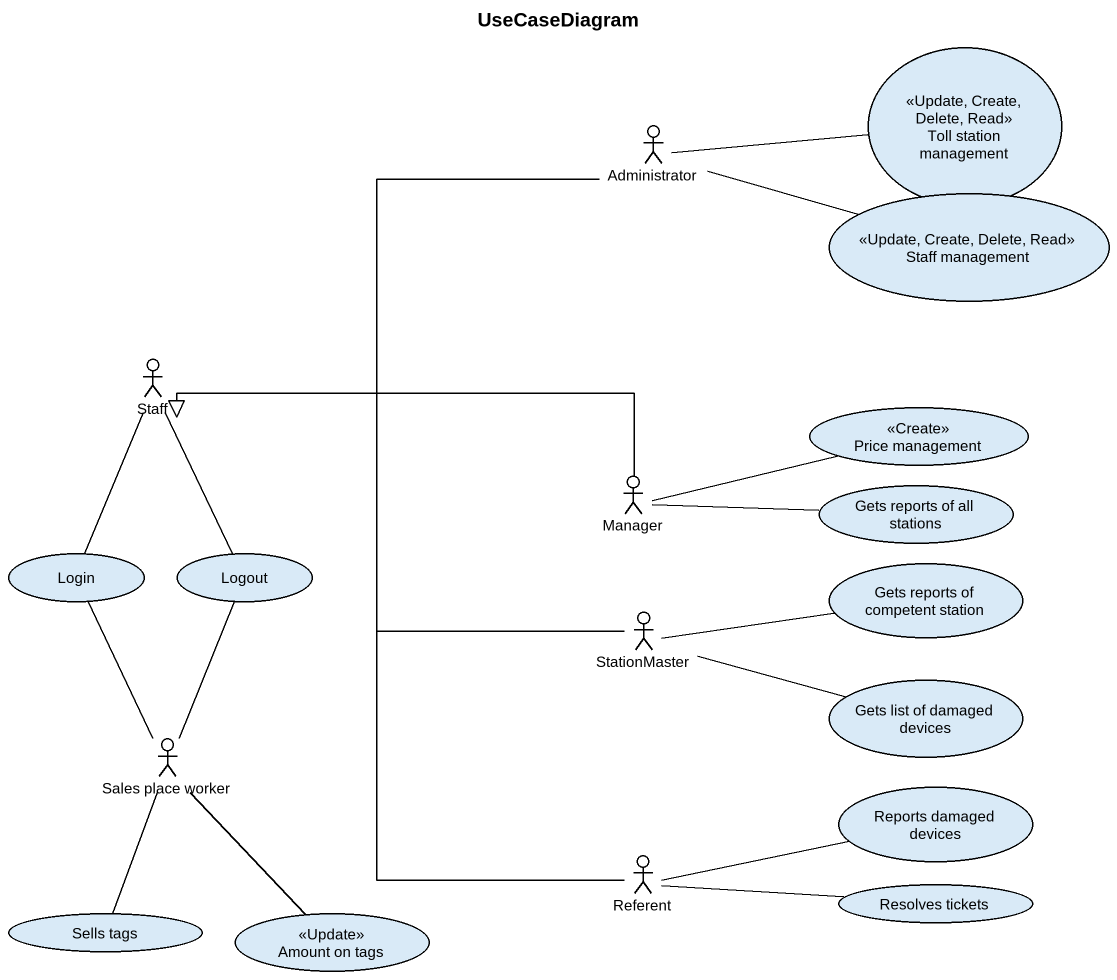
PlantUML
@startuml
title UseCaseDiagram
usecase "Toll station management" as Toll_station_management <<Update, Create, Delete, Read>>
actor Administrator
usecase "Staff management" as Staff_management <<Update, Create, Delete, Read>>
actor Staff
usecase "Price management" as Price_management <<Create>>
actor Manager
usecase "Gets reports of all stations" as Gets_reports_of_all_stations
usecase Login
usecase Logout
usecase "Gets reports of competent station" as Gets_reports_of_competent
actor StationMaster
usecase "Gets list of damaged devices" as Gets_list_of_damaged_devices
actor "Sales place worker" as Sales_place_worker
usecase "Reports damaged devices" as Reports_damaged_devices
actor Referent
usecase "Sells tags" as Sells_tags
usecase "Amount on tags" as Amount_on_tags <<Update>>
usecase "Resolves tickets" as Resolves_tickets
Toll_station_management -left- Administrator
Administrator -left-|> Staff
Staff_management -left- Administrator
Price_management -left- Manager
Manager -left-|> Staff
Gets_reports_of_all_stations -left- Manager
Login -up- Staff
Login -- Sales_place_worker
Logout -up- Staff
Logout -- Sales_place_worker
Gets_reports_of_competent -left- StationMaster
StationMaster -left-|> Staff
Gets_list_of_damaged_devices -left- StationMaster
Reports_damaged_devices -left- Referent
Referent -up-|> Staff
Sells_tags -up- Sales_place_worker
Amount_on_tags -up- Sales_place_worker
Resolves_tickets -left- Referent
@enduml
